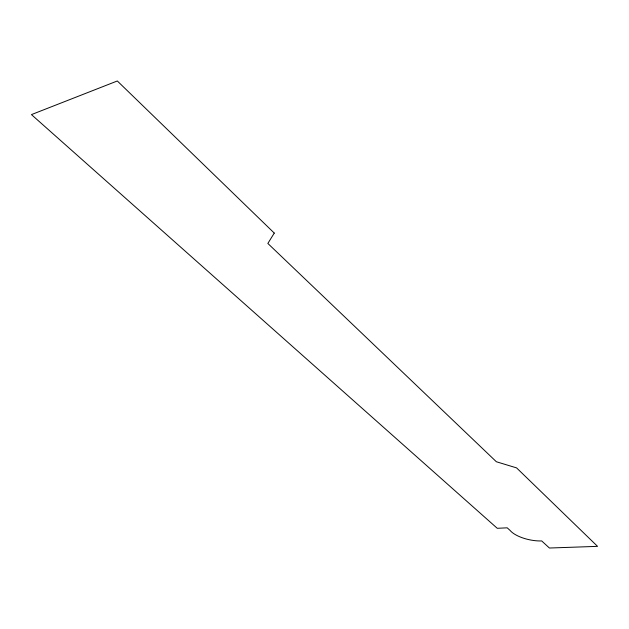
<?xml version="1.0" encoding="UTF-8"?>
<svg xmlns="http://www.w3.org/2000/svg" width="629" height="629" viewBox="0 0 629 629"><rect width="100%" height="100%" fill="white"/><g stroke="black" fill="none" stroke-linecap="round" stroke-linejoin="round"><path stroke-width="0.94" d="M274.268 233.076L267.852 243.447L496.367 461.749L516.582 467.89L597.55 546.357L549.424 548.024L541.687 540.932A22.959 9.034 12.3 0 1 510.088 530.428L507.194 527.825L497.256 528.297L31.45 114.604L117.316 80.976L274.268 233.076"/></g></svg>
